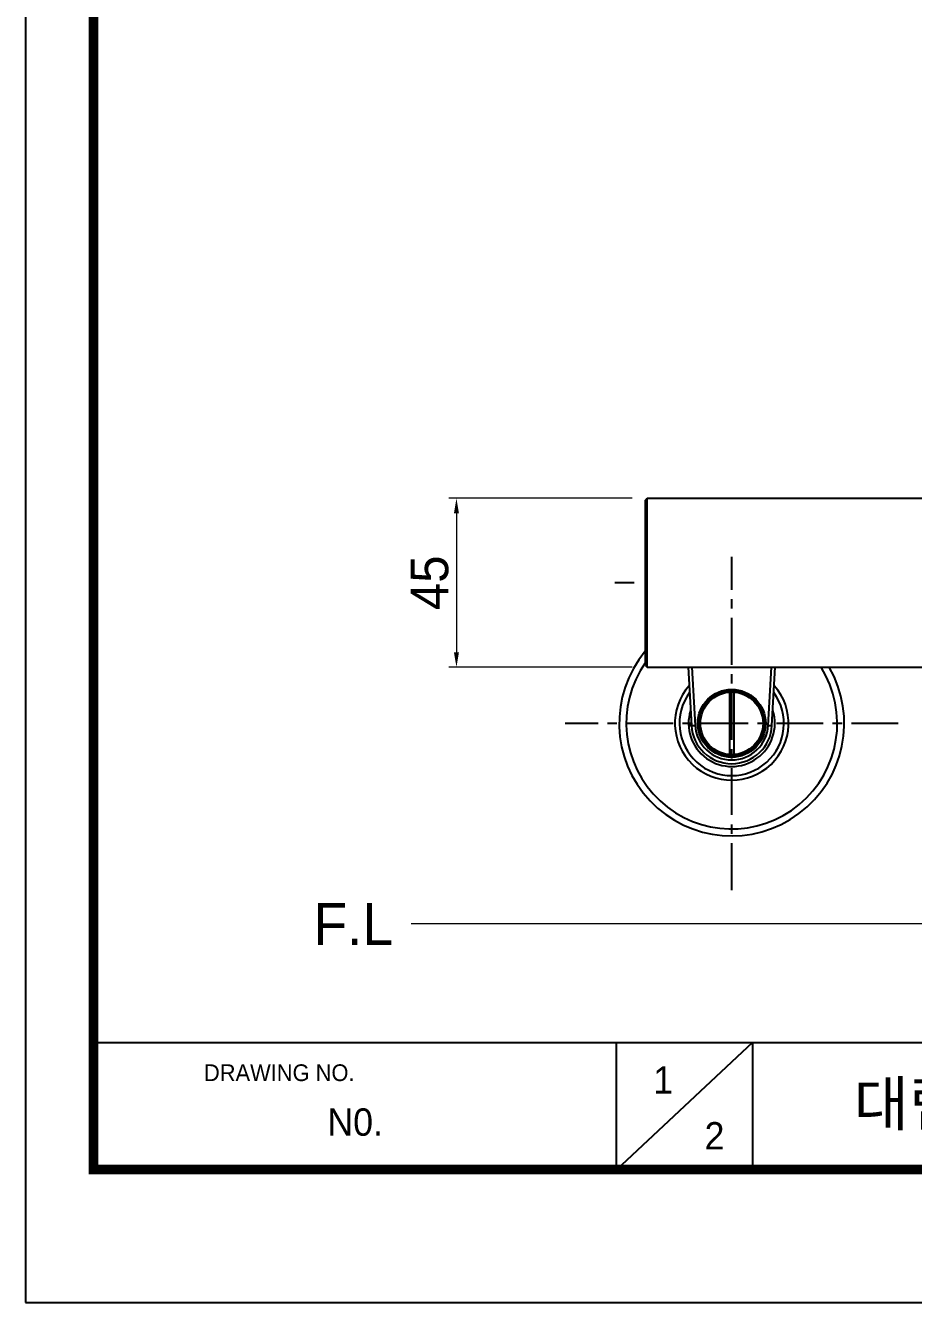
# Model space of a CAD drawing. Extents: x 912 to 2041, y 618 to 1444.
# Drawn here: x 912.2 to 1148.8, y 617.7 to 957.9 of the extents above; entities that cross this region are included whole.
import ezdxf

# ---------------------------------------------------------------- set-up
doc = ezdxf.new("R2010")
doc.units = 0
doc.header["$LTSCALE"] = 10
doc.header["$MEASUREMENT"] = 0
doc.header["$PDMODE"] = 3
doc.header["$PDSIZE"] = -10
doc.linetypes.add('CENTER', pattern=[2, 1.25, -0.25, 0.25, -0.25])
doc.layers.get('0').update_dxf_attribs({"linetype": 'CONTINUOUS'})
doc.layers.get('DEFPOINTS').update_dxf_attribs({"linetype": 'CONTINUOUS'})
doc.layers.add('DEFAULT_1', color=7, linetype='CENTER')
doc.layers.add('치수선', color=7, linetype='CONTINUOUS', lineweight=20)
doc.styles.add('Daelim Dimension', font='H2GTRE.TTF')
doc.dimstyles.new('DEFAULT', dxfattribs={"dimscale": 2, "dimtxt": 2, "dimasz": 2, "dimexe": 0, "dimexo": 2, "dimgap": 1, "dimtad": 1, "dimdec": 1, "dimzin": 9, "dimdsep": 46, "dimtxsty": 'Daelim Dimension', "dimcen": 0.5, "dimclrd": 252, "dimclre": 252, "dimclrt": 3, "dimadec": 1, "dimazin": 0, "dimtfac": 1, "dimtdec": 1, "dimtix": 1, "dimtmove": 0, "dimatfit": 3, "dimfxl": 1, "dimtolj": 1, "dimtzin": 1, "dimlwd": 9, "dimlwe": 9, "dimarcsym": 0})

# ---------------------------------------------------------------- blocks, each defined once
blk = doc.blocks.new('*D5')
at = {"color": 5, "lineweight": 9, "ltscale": 0.5, "transparency": 16777216}
for p, q in [((1073.9, 831.94), (1025.03, 831.94)), ((1027.03, 827.94), (1027.03, 790.94)), ((1073.9, 786.94), (1025.03, 786.94))]:
    blk.add_line(p, q, dxfattribs=at)
at = {"color": 5, "ltscale": 0.5, "transparency": 16777216}
for points in [[(1026.36, 827.94), (1027.7, 827.94), (1027.03, 831.94)], [(1026.36, 790.94), (1027.7, 790.94), (1027.03, 786.94)]]:
    blk.add_solid(points, dxfattribs=at)
at = {"layer": 'DEFPOINTS', "color": 0, "ltscale": 0.5, "transparency": 16777216}
for p in [(1077.9, 831.94), (1027.03, 786.94), (1077.9, 786.94)]:
    blk.add_point(p, dxfattribs=at)
at = {"color": 7, "ltscale": 0.5, "transparency": 16777216, "insert": (1019.92, 809.44), "char_height": 10, "attachment_point": 5, "rotation": 90, "style": 'Daelim Dimension'}
blk.add_mtext('\\A1;45', dxfattribs=at)

msp = doc.modelspace()

# ---------------------------------------------------------------- linework, layer by layer
at = {"color": 7, "linetype": 'Continuous'}
for p, q in [((1077.4, 831.44), (1077.9, 831.94)), ((1077.4, 787.44), (1077.4, 831.44)), ((1077.9, 786.94), (1077.9, 831.94)), ((1077.9, 831.94), (1166.9, 831.94)), ((1077.4, 787.44), (1077.9, 786.94)), ((1077.9, 786.94), (1286.4, 786.94)), ((1088.81, 786.94), (1089.66, 771.4)), ((1111.13, 771.4), (1111.98, 786.94)), ((1099.8, 780.31), (1099.8, 763.66)), ((1101, 780.31), (1101, 763.66)), ((1089.63, 771.99), (1088.9, 771.99)), ((1088.9, 771.95), (1089.7, 771.11))]:
    msp.add_line(p, q, dxfattribs=at)
at = {"color": 9, "linetype": 'Continuous'}
for p, q in [((1089.81, 786.94), (1090.66, 771.45)), ((1110.13, 771.45), (1110.98, 786.94)), ((1089.66, 771.4), (1090.66, 771.45)), ((1110.13, 771.45), (1111.13, 771.4))]:
    msp.add_line(p, q, dxfattribs=at)
at = {"color": 5}
msp.add_line((930.31, 686.97), (1838.9, 686.97), dxfattribs=at)
at = {"color": 5, "ltscale": 40}
for p, q in [((1069.59, 686.97), (1069.59, 652.96)), ((1069.59, 686.97), (1069.59, 652.96)), ((1105.98, 686.97), (1069.59, 652.96)), ((1105.98, 686.97), (1069.59, 652.96)), ((1105.98, 686.97), (1105.98, 652.96)), ((1105.98, 686.97), (1105.98, 652.96))]:
    msp.add_line(p, q, dxfattribs=at)
at = {"ltscale": 0.5}
msp.add_line((930.31, 653.09), (930.31, 653.09), dxfattribs=at)
msp.add_lwpolyline([(912.17, 617.69), (2040.57, 617.69), (2040.57, 1444.49), (912.17, 1444.49)], close=True, dxfattribs=at)
at = {"color": 5, "linetype": 'ByBlock', "lineweight": 200, "const_width": 2.6}
msp.add_lwpolyline([(930.31, 653.09), (2022.31, 653.09), (2022.31, 1425.29), (930.31, 1425.29)], close=True, dxfattribs=at)
at = {"color": 7, "linetype": 'Continuous'}
for radius in [9.05, 8.75, 8.35]:
    msp.add_circle((1100.4, 771.99), radius, dxfattribs=at)
for radius, start, end in [(30, 140.2121, 29.9595), (11.5, 162.8, 17.3571), (10.75, 183.1379, 356.8621)]:
    msp.add_arc((1100.4, 771.99), radius, start, end, dxfattribs=at)
at = {"color": 9, "linetype": 'Continuous'}
for radius, start, end in [(28.13, 144.8432, 32.1778), (15.14, 138.5347, 41.4653), (13.92, 143.9059, 36.0941), (9.75, 183.1378, 356.8623)]:
    msp.add_arc((1100.4, 771.99), radius, start, end, dxfattribs=at)
at = {"layer": 'DEFAULT_1', "color": 1, "linetype": 'CENTER'}
for p, q in [((1100.4, 727.58), (1100.4, 816.39)), ((1144.8, 771.99), (1055.99, 771.99))]:
    msp.add_line(p, q, dxfattribs=at)
at = {"layer": 'DEFAULT_1', "color": 7, "linetype": 'CENTER'}
msp.add_line((1074.4, 809.44), (1069.24, 809.44), dxfattribs=at)
at = {"layer": '치수선'}
msp.add_line((1729.04, 718.55), (1014.97, 718.55), dxfattribs=at)

# ---------------------------------------------------------------- texts
at = {"color": 5, "ltscale": 40, "style": 'Daelim Dimension'}
msp.add_text('DRAWING NO.', height=4.453, dxfattribs=at).set_placement((959.73, 676.68))
at = {"attachment_point": 1, "style": 'Daelim Dimension'}
for s, insert, char_height, width in [('1', (1079.48, 680.59), 7.29, 10.17), ('N0. ', (992.61, 669.4), 7.287, 45.7148), ('2', (1093.16, 665.74), 7.29, 10.17)]:
    msp.add_mtext(s, dxfattribs=dict(at, insert=insert, char_height=char_height, width=width))
at = {"color": 2, "insert": (1132.89, 676.49), "char_height": 11.7115, "width": 518.4179, "attachment_point": 1, "style": 'Daelim Dimension'}
msp.add_mtext('{\\fPretendard Variable SemiBold|b0|i0|c129|p2;대림바스(주)} Single lever_샤워욕조수전_DL B2312SN', dxfattribs=at)
at = {"layer": '치수선', "insert": (1010.16, 724.15), "char_height": 11.25, "attachment_point": 3, "style": 'Daelim Dimension'}
msp.add_mtext_dynamic_manual_height_columns('F.L', width=17.4109, gutter_width=12.5, heights=[0], dxfattribs=at)

# ---------------------------------------------------------------- dimensions: what is measured, and where the dimension line sits
at = {"color": 5, "ltscale": 0.5}
dim = msp.add_linear_dim(base=(1027.03, 786.94), p1=(1077.9, 831.94), p2=(1077.9, 786.94), angle=90, dimstyle='DEFAULT', override={"dimtxt": 5, "dimexe": 1, "dimdec": 0, "dimclrd": 5, "dimclre": 5, "dimclrt": 7}, dxfattribs=at)
dim.commit()
dim.dimension.update_dxf_attribs({"geometry": '*D5', "text_midpoint": (1019.92, 809.44)})

doc.saveas('drawing.dxf')
